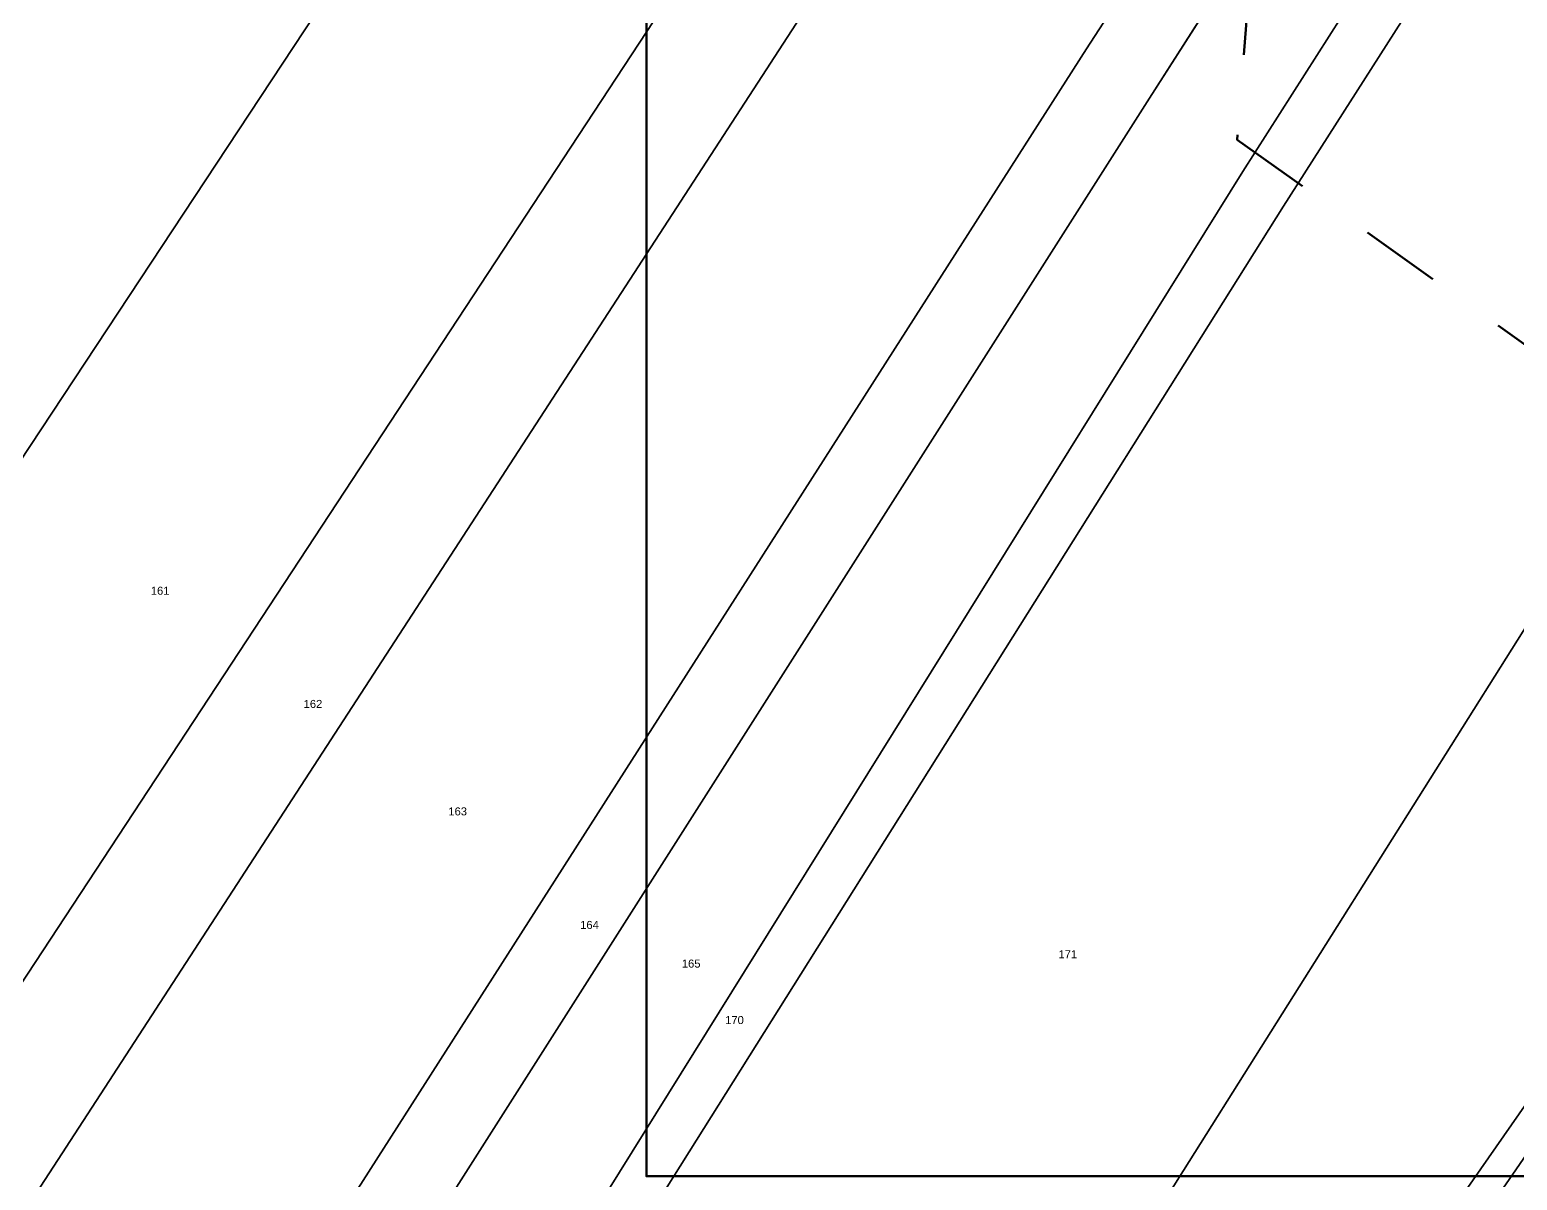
# Model space of a CAD drawing. Header units: metres. Extents: x 7542702 to 7555152, y 5804026 to 5815503.
# Drawn here: x 7547093.4 to 7547279.2, y 5806452 to 5806595.7 of the extents above; entities that cross this region are included whole.
import ezdxf

# ---------------------------------------------------------------- set-up
doc = ezdxf.new("R2010")
doc.units = ezdxf.units.M
doc.linetypes.add('4002', pattern=[2, 1, -1])
doc.layers.add('!trafo', color=6, linetype='4002', lineweight=50)
doc.layers.add('Dzialki', color=165, linetype='Continuous')
doc.styles.get("Standard").update_dxf_attribs({"font": 'arial.ttf'})

msp = doc.modelspace()

# ---------------------------------------------------------------- linework, layer by layer
at = {"layer": '!trafo', "ltscale": 10}
msp.add_lwpolyline([(7546747.54, 5807433.55), (7546707.13, 5807334.94), (7547051.46, 5807071.49), (7547150.64, 5807000.95), (7547259.86, 5806782.01), (7547244.22, 5806581.99), (7547760.47, 5806214.35), (7547791.76, 5806291.46), (7547331.38, 5806646.8), (7547319.09, 5806843.46), (7547208.46, 5807050.19), (7546929.11, 5807322.84)], close=True, dxfattribs=at)
at = {"layer": 'Defpoints', "color": 4, "lineweight": 70}
msp.add_lwpolyline([(7547170.42, 5806735.94), (7547562.93, 5806735.94), (7547562.93, 5806452.54), (7547170.42, 5806452.54)], close=True, dxfattribs=at)
at = {"layer": 'Dzialki'}
for p, q in [((7547023.15, 5806437.33), (7547160.06, 5806644.65)), ((7547160.06, 5806644.65), (7547023.15, 5806437.33)), ((7547225.4, 5806593.34), (7547256.96, 5806642.45)), ((7547256.96, 5806642.45), (7547225.4, 5806593.34)), ((7547225.4, 5806593.34), (7547256.96, 5806642.45)), ((7547233.27, 5806587.16), (7547264.7, 5806636.59)), ((7547264.7, 5806636.59), (7547233.27, 5806587.16)), ((7547233.27, 5806587.16), (7547264.7, 5806636.59)), ((7547264.7, 5806636.59), (7547233.27, 5806587.16)), ((7547276.57, 5806627.59), (7547244.9, 5806578.03)), ((7547244.9, 5806578.03), (7547276.57, 5806627.59)), ((7547276.57, 5806627.59), (7547244.9, 5806578.03)), ((7547244.9, 5806578.03), (7547276.57, 5806627.59)), ((7547188.23, 5806622.53), (7547053.35, 5806417.34)), ((7547053.35, 5806417.34), (7547188.23, 5806622.53)), ((7547250.01, 5806573.69), (7547281.83, 5806623.6)), ((7547281.83, 5806623.6), (7547250.01, 5806573.69)), ((7547250.01, 5806573.69), (7547281.83, 5806623.6)), ((7547281.83, 5806623.6), (7547250.01, 5806573.69)), ((7547066.36, 5806407.58), (7547200.01, 5806613.28)), ((7547200.01, 5806613.28), (7547066.36, 5806407.58)), ((7547094.72, 5806388.99), (7547225.4, 5806593.34)), ((7547225.4, 5806593.34), (7547094.72, 5806388.99)), ((7547094.72, 5806388.99), (7547225.4, 5806593.34)), ((7547102.62, 5806382.02), (7547233.27, 5806587.16)), ((7547233.27, 5806587.16), (7547102.62, 5806382.02)), ((7547102.62, 5806382.02), (7547233.27, 5806587.16)), ((7547233.27, 5806587.16), (7547102.62, 5806382.02)), ((7547244.9, 5806578.03), (7547116.27, 5806371.52)), ((7547116.27, 5806371.52), (7547244.9, 5806578.03)), ((7547244.9, 5806578.03), (7547116.27, 5806371.52)), ((7547116.27, 5806371.52), (7547244.9, 5806578.03)), ((7547120.7, 5806368.1), (7547250.01, 5806573.69)), ((7547250.01, 5806573.69), (7547120.7, 5806368.1)), ((7547120.7, 5806368.1), (7547250.01, 5806573.69)), ((7547250.01, 5806573.69), (7547120.7, 5806368.1)), ((7547291.26, 5806538.62), (7547164.26, 5806336.93)), ((7547164.26, 5806336.93), (7547291.26, 5806538.62)), ((7547291.26, 5806538.62), (7547164.26, 5806336.93)), ((7547306.82, 5806499.67), (7547229.23, 5806388.22)), ((7547229.23, 5806388.22), (7547306.82, 5806499.67)), ((7547232.38, 5806385.85), (7547309.72, 5806497.82)), ((7547309.72, 5806497.82), (7547232.38, 5806385.85))]:
    msp.add_line(p, q, dxfattribs=at)

# ---------------------------------------------------------------- texts
for s, p in [('161', (7547108.5, 5806525.16)), ('162', (7547127.59, 5806511.02)), ('163', (7547145.67, 5806497.6)), ('164', (7547162.14, 5806483.42)), ('164', (7547162.14, 5806483.42)), ('165', (7547174.84, 5806478.59)), ('165', (7547174.84, 5806478.59)), ('171', (7547221.89, 5806479.76)), ('171', (7547221.89, 5806479.76)), ('170', (7547180.25, 5806471.54)), ('170', (7547180.25, 5806471.54))]:
    msp.add_text(s, height=1, dxfattribs=at).set_placement(p)

doc.saveas('drawing.dxf')
